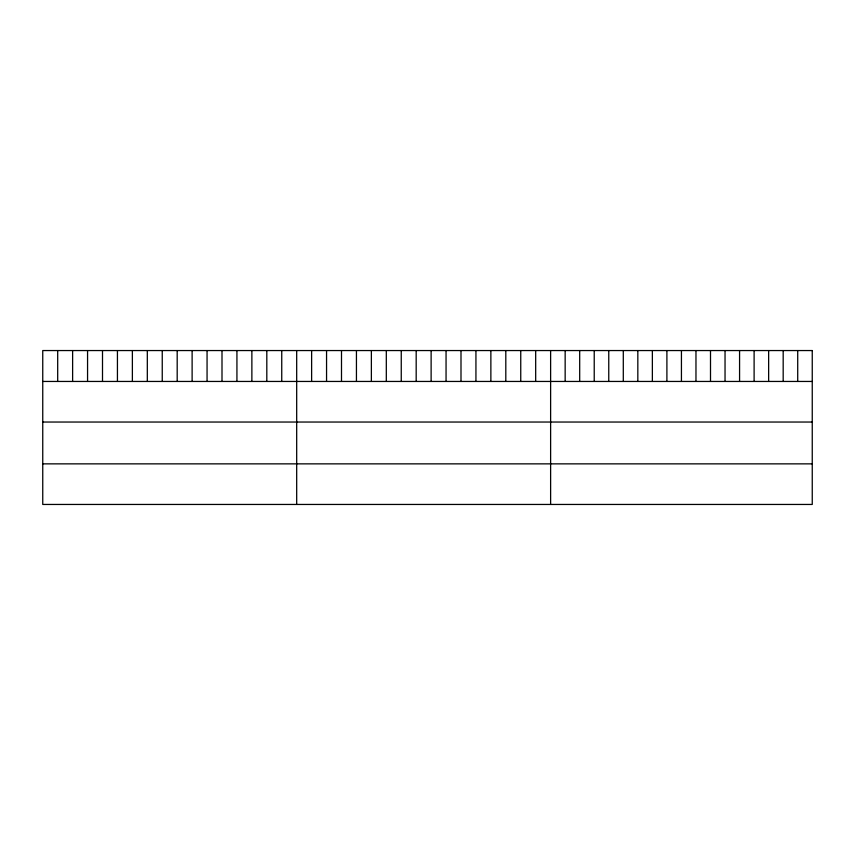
<?xml version="1.0" encoding="UTF-8"?>
<svg xmlns="http://www.w3.org/2000/svg" width="855" height="855" viewBox="0 0 855 855"><rect width="100%" height="100%" fill="white"/><g stroke="black" fill="none" stroke-linecap="round" stroke-linejoin="round"><path stroke-width="1.28" d="M42.75 381.448L812.25 381.448M42.75 422.039L812.25 422.039M42.75 463.859L812.25 463.859M797.715 350.55L797.715 381.448M783.18 350.55L783.18 381.448M768.645 350.55L768.645 381.448M754.11 350.55L754.11 381.448M739.575 350.55L739.575 381.448M725.04 350.55L725.04 381.448M710.505 350.55L710.505 381.448M695.97 350.55L695.97 381.448M681.435 350.55L681.435 381.448M666.9 350.55L666.9 381.448M652.365 350.55L652.365 381.448M637.83 350.55L637.83 381.448M623.295 350.55L623.295 381.448M608.76 350.55L608.76 381.448M594.225 350.55L594.225 381.448M579.69 350.55L579.69 381.448M565.155 350.55L565.155 381.448M550.62 350.55L550.62 504.45M535.679 350.55L535.679 381.448M520.748 350.55L520.748 381.448M505.807 350.55L505.807 381.448M490.866 350.55L490.866 381.448M475.936 350.55L475.936 381.448M460.995 350.55L460.995 381.448M446.054 350.55L446.054 381.448M431.123 350.55L431.123 381.448M416.182 350.55L416.182 381.448M401.252 350.55L401.252 381.448M386.31 350.55L386.31 381.448M371.369 350.55L371.369 381.448M356.439 350.55L356.439 381.448M341.498 350.55L341.498 381.448M326.557 350.55L326.557 381.448M311.626 350.55L311.626 381.448M296.685 350.55L296.685 504.45M281.744 350.55L281.744 381.448M266.813 350.55L266.813 381.448M251.872 350.55L251.872 381.448M236.931 350.55L236.931 381.448M222.001 350.55L222.001 381.448M207.06 350.55L207.06 381.448M192.119 350.55L192.119 381.448M177.188 350.55L177.188 381.448M162.247 350.55L162.247 381.448M147.317 350.55L147.317 381.448M132.375 350.55L132.375 381.448M117.434 350.55L117.434 381.448M102.504 350.55L102.504 381.448M87.563 350.55L87.563 381.448M72.622 350.55L72.622 381.448M57.691 350.55L57.691 381.448M812.25 350.55L42.75 350.55L42.75 504.45L812.25 504.45L812.25 350.55"/></g></svg>
